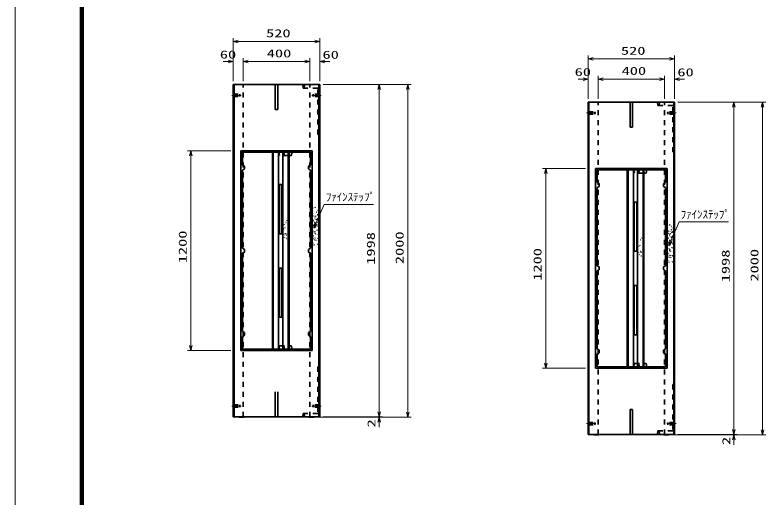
# Model space of a CAD drawing. Units: millimetres on the paper. Extents: x 0 to 841, y 0 to 594.
# Drawn here: x 0 to 225.5, y 263.3 to 408.2 of the extents above; entities that cross this region are included whole.
import ezdxf
from ezdxf.enums import TextEntityAlignment as Align

# ---------------------------------------------------------------- set-up
doc = ezdxf.new("R2010")
doc.units = ezdxf.units.MM
doc.linetypes.add('USER1', pattern=[3, 1.5, -1.5])
doc.linetypes.add('USER2', pattern=[18.5, 12, -1.5, 3.5, -1.5])
for name, color, linetype, lineweight in [('D-BMK（構造物基準線）', 2, 'USER2', 18), ('D-STR-DIM（寸法）', 7, 'Continuous', 13), ('D-STR-HTXT（旗上げ）', 7, 'Continuous', 13), ('D-STR（構造物）', 1, 'Continuous', 35), ('D-TTL-LINE（区切線）', 7, 'Continuous', 18), ('D-TTL（外枠）', 2, 'Continuous', 140)]:
    doc.layers.add(name, color=color, linetype=linetype, lineweight=lineweight)
doc.styles.add('ＭＳ ゴシック', font='')
doc.styles.get('ＭＳ ゴシック').set_extended_font_data('MS Gothic')

# ---------------------------------------------------------------- blocks, each defined once
blk = doc.blocks.new('_Open30')
at = {"color": 7, "linetype": 'Continuous', "lineweight": 13}
for p, q in [((-1, 0.2679), (0, 0)), ((0, 0), (-1, -0.2679)), ((0, 0), (-1, 0))]:
    blk.add_line(p, q, dxfattribs=at)

msp = doc.modelspace()

# ---------------------------------------------------------------- linework, layer by layer
at = {"layer": 'D-BMK（構造物基準線）'}
for p, q in [((65.054, 384.053), (67.903, 384.053)), ((89.129, 384.053), (91.978, 384.053)), ((171.604, 378.792), (174.453, 378.792)), ((195.679, 378.792), (198.528, 378.792)), ((65.054, 290.653), (67.903, 290.653)), ((91.978, 290.653), (89.129, 290.653)), ((171.604, 285.392), (174.453, 285.392)), ((198.528, 285.392), (195.679, 285.392))]:
    msp.add_line(p, q, dxfattribs=at)
at = {"layer": 'D-STR-DIM（寸法）'}
for p, q in [((65.516, 388.303), (65.516, 401.28)), ((67.016, 400.28), (90.016, 400.28)), ((91.516, 395.26), (91.516, 401.28)), ((65.516, 388.303), (65.516, 395.23)), ((68.516, 388.303), (68.516, 395.23)), ((68.516, 388.354), (68.516, 395.23)), ((88.516, 388.333), (88.516, 395.23)), ((88.516, 388.333), (88.516, 395.23)), ((91.516, 388.303), (91.516, 395.23)), ((172.066, 383.042), (172.066, 396.019)), ((173.566, 395.019), (196.566, 395.019)), ((198.066, 389.999), (198.066, 396.019)), ((64.016, 394.23), (62.516, 394.23)), ((70.016, 394.23), (87.016, 394.23)), ((70.016, 394.23), (71.516, 394.23)), ((87.016, 394.23), (85.516, 394.23)), ((93.016, 394.23), (94.516, 394.23)), ((170.566, 388.969), (169.066, 388.969)), ((172.066, 383.042), (172.066, 389.969)), ((175.066, 383.042), (175.066, 389.969)), ((175.066, 383.094), (175.066, 389.969)), ((176.566, 388.969), (193.566, 388.969)), ((176.566, 388.969), (178.066, 388.969)), ((193.566, 388.969), (192.066, 388.969)), ((195.066, 383.072), (195.066, 389.969)), ((195.066, 383.072), (195.066, 389.969)), ((198.066, 383.042), (198.066, 389.969)), ((199.566, 388.969), (201.066, 388.969)), ((92.516, 387.303), (110.305, 387.303)), ((108.868, 387.303), (118.945, 387.303)), ((109.305, 288.903), (109.305, 385.803)), ((117.945, 288.803), (117.945, 385.803)), ((199.066, 382.042), (216.854, 382.042)), ((215.417, 382.042), (225.494, 382.042)), ((215.854, 283.642), (215.854, 380.542)), ((224.494, 283.542), (224.494, 380.542)), ((64.766, 367.353), (51.802, 367.353)), ((52.802, 308.853), (52.802, 365.853)), ((171.316, 362.092), (158.352, 362.092)), ((159.352, 303.592), (159.352, 360.592)), ((64.766, 307.353), (51.802, 307.353)), ((171.316, 302.092), (158.352, 302.092)), ((109.305, 288.903), (109.305, 290.403)), ((91.266, 287.303), (110.305, 287.303)), ((92.516, 287.403), (110.305, 287.403)), ((92.516, 287.403), (110.305, 287.403)), ((107.868, 287.303), (118.945, 287.303)), ((109.305, 285.803), (109.305, 284.303)), ((215.854, 283.642), (215.854, 285.142)), ((197.816, 282.042), (216.854, 282.042)), ((199.066, 282.142), (216.854, 282.142)), ((199.066, 282.142), (216.854, 282.142)), ((214.417, 282.042), (225.494, 282.042)), ((215.854, 280.542), (215.854, 279.042))]:
    msp.add_line(p, q, dxfattribs=at)
at = {"layer": 'D-STR-HTXT（旗上げ）'}
for points in [[(107.689, 351.262), (92.859, 351.262), (90.36, 345.511)], [(214.238, 346.001), (199.408, 346.001), (196.909, 340.25)]]:
    msp.add_lwpolyline(points, dxfattribs=at)
at = {"layer": 'D-STR（構造物）'}
for p, q in [((65.516, 287.403), (65.516, 387.303)), ((65.516, 387.303), (91.516, 387.303)), ((65.767, 287.403), (65.767, 387.303)), ((78.141, 387.303), (78.141, 379.803)), ((78.891, 387.303), (78.891, 379.803)), ((91.266, 287.403), (91.266, 387.303)), ((91.516, 287.403), (91.516, 387.303)), ((172.066, 282.142), (172.066, 382.042)), ((172.066, 382.042), (198.066, 382.042)), ((172.316, 282.142), (172.316, 382.042)), ((184.691, 382.042), (184.691, 374.542)), ((185.441, 382.042), (185.441, 374.542)), ((197.816, 282.142), (197.816, 382.042)), ((198.066, 282.142), (198.066, 382.042)), ((78.891, 379.803), (78.141, 379.803)), ((185.441, 374.542), (184.691, 374.542)), ((89.266, 367.353), (67.766, 367.353)), ((67.766, 367.353), (67.766, 307.353)), ((77.285, 366.978), (77.285, 307.728)), ((77.535, 366.978), (77.535, 307.728)), ((79.154, 366.978), (79.154, 307.728)), ((80.404, 366.978), (80.404, 307.728)), ((88.766, 366.978), (80.42, 366.978)), ((82.023, 366.978), (82.023, 307.728)), ((82.273, 366.978), (82.273, 307.728)), ((88.766, 363.105), (88.766, 366.978)), ((89.266, 307.353), (89.266, 367.353)), ((88.766, 363.105), (88.137, 362.742)), ((68.266, 361.605), (68.266, 338.103)), ((88.137, 362.742), (88.137, 361.969)), ((88.137, 361.969), (88.766, 361.605)), ((88.766, 338.103), (88.766, 361.605)), ((195.816, 362.092), (174.316, 362.092)), ((174.316, 362.092), (174.316, 302.092)), ((183.834, 361.717), (183.834, 302.467)), ((184.084, 361.717), (184.084, 302.467)), ((185.703, 361.717), (185.703, 302.467)), ((186.954, 361.717), (186.954, 302.467)), ((195.316, 361.717), (186.969, 361.717)), ((188.573, 361.717), (188.573, 302.467)), ((188.823, 361.717), (188.823, 302.467)), ((195.316, 357.845), (195.316, 361.717)), ((195.816, 302.092), (195.816, 362.092)), ((174.816, 356.345), (174.816, 332.842)), ((195.316, 357.845), (194.687, 357.482)), ((194.687, 357.482), (194.687, 356.708)), ((194.687, 356.708), (195.316, 356.345)), ((195.316, 332.842), (195.316, 356.345)), ((89.398, 350.205), (89.471, 350.186)), ((90.024, 350.381), (90.081, 350.429)), ((90.081, 350.429), (90.129, 350.371)), ((90.599, 349.874), (90.674, 349.874)), ((90.947, 349.49), (91, 349.543)), ((91, 349.543), (91.053, 349.49)), ((89.284, 349.351), (89.337, 349.298)), ((89.337, 349.298), (89.39, 349.351)), ((89.548, 347.805), (89.486, 347.762)), ((89.548, 347.805), (89.591, 347.744)), ((89.764, 348.478), (89.69, 348.491)), ((89.981, 347.629), (90.043, 347.672)), ((90.043, 347.672), (90.086, 347.61)), ((90.103, 348.407), (90.129, 348.478)), ((90.312, 347.731), (90.38, 347.763)), ((90.583, 348.942), (90.511, 348.923)), ((90.564, 349.015), (90.583, 348.942)), ((90.7, 348.105), (90.713, 348.179)), ((90.713, 348.179), (90.787, 348.166)), ((90.895, 348.305), (90.956, 348.348)), ((90.956, 348.348), (90.999, 348.286)), ((80.837, 345.255), (80.844, 345.33)), ((81.316, 345.87), (81.391, 345.877)), ((81.625, 346.377), (81.645, 346.45)), ((82.098, 346.96), (82.045, 347.013)), ((82.073, 346.253), (82.138, 346.29)), ((82.092, 345.163), (82.123, 345.095)), ((82.098, 346.96), (82.151, 347.013)), ((89.658, 346.392), (89.733, 346.392)), ((89.677, 346.562), (89.664, 346.636)), ((89.672, 345.054), (89.744, 345.074)), ((89.744, 345.074), (89.725, 345.146)), ((89.902, 345.87), (89.83, 345.851)), ((90.09, 347.201), (90.015, 347.208)), ((90.065, 345.833), (90.126, 345.79)), ((90.126, 345.79), (90.083, 345.729)), ((90.434, 346.785), (90.386, 346.843)), ((90.545, 346.727), (90.483, 346.684)), ((90.588, 346.666), (90.545, 346.727)), ((90.746, 345.878), (90.82, 345.891)), ((90.836, 346.675), (90.762, 346.688)), ((90.82, 345.891), (90.833, 345.817)), ((90.823, 346.601), (90.836, 346.675)), ((90.827, 347.053), (90.865, 347.118)), ((90.865, 347.118), (90.93, 347.081)), ((196.573, 345.12), (196.631, 345.168)), ((196.631, 345.168), (196.679, 345.111)), ((80.687, 343.918), (80.634, 343.971)), ((81.056, 344.219), (81.087, 344.287)), ((89.511, 342.85), (89.436, 342.856)), ((89.508, 344.673), (89.47, 344.609)), ((89.498, 343.264), (89.556, 343.312)), ((89.556, 343.312), (89.508, 343.37)), ((89.931, 344.317), (89.918, 344.244)), ((90.065, 343.079), (89.993, 343.099)), ((90.046, 343.007), (90.065, 343.079)), ((90.185, 344.507), (90.124, 344.464)), ((90.185, 344.507), (90.228, 344.446)), ((90.626, 343.52), (90.687, 343.563)), ((90.687, 343.563), (90.73, 343.501)), ((90.875, 344.823), (90.802, 344.81)), ((90.888, 344.749), (90.875, 344.823)), ((90.979, 343.51), (90.966, 343.437)), ((91.118, 344.652), (91.056, 344.695)), ((91.075, 344.591), (91.118, 344.652)), ((195.834, 344.09), (195.887, 344.037)), ((195.887, 344.037), (195.94, 344.09)), ((195.948, 344.945), (196.02, 344.925)), ((196.314, 343.218), (196.24, 343.231)), ((196.653, 343.147), (196.678, 343.217)), ((197.132, 343.682), (197.06, 343.662)), ((197.113, 343.754), (197.132, 343.682)), ((197.149, 344.614), (197.224, 344.614)), ((197.25, 342.844), (197.263, 342.918)), ((197.263, 342.918), (197.336, 342.905)), ((197.444, 343.044), (197.506, 343.087)), ((197.496, 344.229), (197.549, 344.282)), ((197.506, 343.087), (197.549, 343.026)), ((197.549, 344.282), (197.602, 344.229)), ((80.694, 342.091), (80.669, 342.021)), ((80.913, 341.445), (80.945, 341.377)), ((81.148, 342.556), (81.129, 342.628)), ((81.332, 342.468), (81.267, 342.43)), ((81.332, 342.468), (81.37, 342.403)), ((81.436, 341.021), (81.494, 341.069)), ((81.456, 341.999), (81.509, 342.052)), ((81.494, 341.069), (81.542, 341.011)), ((82.073, 341.507), (82.092, 341.58)), ((89.719, 341.024), (89.651, 341.056)), ((89.659, 341.803), (89.734, 341.803)), ((89.826, 340.667), (89.901, 340.66)), ((89.901, 340.66), (89.894, 340.585)), ((90.045, 342.706), (89.972, 342.686)), ((90.064, 342.633), (90.045, 342.706)), ((90.171, 341.195), (90.099, 341.214)), ((90.171, 341.195), (90.152, 341.123)), ((90.231, 342.348), (90.288, 342.396)), ((90.288, 342.396), (90.24, 342.454)), ((90.395, 340.512), (90.337, 340.464)), ((90.346, 340.57), (90.395, 340.512)), ((90.755, 341.193), (90.762, 341.268)), ((90.952, 341.04), (90.903, 341.098)), ((90.984, 342.314), (90.978, 342.239)), ((187.865, 340.61), (187.94, 340.616)), ((188.175, 341.117), (188.194, 341.189)), ((188.647, 341.699), (188.594, 341.752)), ((188.623, 340.992), (188.687, 341.03)), ((188.647, 341.699), (188.7, 341.752)), ((196.097, 342.545), (196.036, 342.502)), ((196.097, 342.545), (196.14, 342.483)), ((196.208, 341.131), (196.283, 341.131)), ((196.227, 341.302), (196.214, 341.376)), ((196.452, 340.61), (196.379, 340.59)), ((196.531, 342.368), (196.592, 342.411)), ((196.64, 341.941), (196.565, 341.947)), ((196.592, 342.411), (196.635, 342.35)), ((196.614, 340.573), (196.675, 340.53)), ((196.675, 340.53), (196.632, 340.468)), ((196.861, 342.471), (196.929, 342.503)), ((196.983, 341.525), (196.935, 341.582)), ((197.094, 341.467), (197.033, 341.424)), ((197.137, 341.405), (197.094, 341.467)), ((197.295, 340.617), (197.369, 340.63)), ((197.386, 341.415), (197.312, 341.428)), ((197.369, 340.63), (197.382, 340.556)), ((197.373, 341.341), (197.386, 341.415)), ((197.377, 341.793), (197.414, 341.858)), ((197.414, 341.858), (197.479, 341.82)), ((89.456, 339.646), (89.509, 339.593)), ((89.757, 339.172), (89.825, 339.14)), ((89.825, 339.14), (89.793, 339.072)), ((90.862, 339.309), (90.868, 339.384)), ((91, 339.108), (91.058, 339.156)), ((91.058, 339.156), (91.01, 339.214)), ((91.084, 340.355), (91.09, 340.43)), ((187.236, 338.657), (187.183, 338.71)), ((187.387, 339.995), (187.393, 340.069)), ((187.605, 338.958), (187.637, 339.026)), ((188.641, 339.902), (188.673, 339.834)), ((196.057, 339.413), (196.02, 339.348)), ((196.221, 339.794), (196.293, 339.813)), ((196.293, 339.813), (196.274, 339.886)), ((196.48, 339.057), (196.467, 338.983)), ((196.735, 339.247), (196.673, 339.204)), ((196.735, 339.247), (196.778, 339.185)), ((197.175, 338.259), (197.237, 338.302)), ((197.237, 338.302), (197.28, 338.241)), ((197.425, 339.562), (197.351, 339.549)), ((197.438, 339.488), (197.425, 339.562)), ((197.528, 338.25), (197.515, 338.176)), ((197.667, 339.391), (197.606, 339.434)), ((197.624, 339.33), (197.667, 339.391)), ((68.266, 336.603), (68.266, 313.1)), ((88.766, 338.103), (88.137, 337.74)), ((88.137, 337.74), (88.137, 336.966)), ((88.137, 336.966), (88.766, 336.603)), ((88.766, 313.1), (88.766, 336.603)), ((187.244, 336.831), (187.218, 336.76)), ((187.463, 336.184), (187.495, 336.116)), ((187.698, 337.295), (187.678, 337.368)), ((187.882, 337.207), (187.817, 337.17)), ((187.882, 337.207), (187.919, 337.142)), ((188.006, 336.739), (188.059, 336.792)), ((188.622, 336.247), (188.642, 336.319)), ((196.06, 337.589), (195.986, 337.596)), ((196.048, 338.004), (196.105, 338.052)), ((196.105, 338.052), (196.057, 338.109)), ((196.208, 336.543), (196.283, 336.543)), ((196.594, 337.445), (196.522, 337.426)), ((196.614, 337.819), (196.542, 337.838)), ((196.614, 337.373), (196.594, 337.445)), ((196.595, 337.746), (196.614, 337.819)), ((196.78, 337.087), (196.838, 337.136)), ((196.838, 337.136), (196.79, 337.193)), ((197.305, 335.932), (197.311, 336.007)), ((197.534, 337.053), (197.527, 336.978)), ((187.986, 335.76), (188.043, 335.808)), ((188.043, 335.808), (188.092, 335.751)), ((196.005, 334.386), (196.058, 334.333)), ((196.268, 335.764), (196.2, 335.795)), ((196.306, 333.911), (196.374, 333.879)), ((196.374, 333.879), (196.343, 333.812)), ((196.376, 335.406), (196.45, 335.4)), ((196.45, 335.4), (196.444, 335.325)), ((196.721, 335.935), (196.648, 335.954)), ((196.721, 335.935), (196.701, 335.862)), ((196.944, 335.252), (196.887, 335.203)), ((196.896, 335.309), (196.944, 335.252)), ((197.411, 334.048), (197.418, 334.123)), ((197.501, 335.78), (197.453, 335.837)), ((197.55, 333.847), (197.607, 333.895)), ((197.607, 333.895), (197.559, 333.953)), ((197.633, 335.094), (197.64, 335.169)), ((195.316, 332.842), (194.687, 332.479)), ((194.687, 332.479), (194.687, 331.705)), ((194.687, 331.705), (195.316, 331.342)), ((174.816, 331.342), (174.816, 307.839)), ((195.316, 307.839), (195.316, 331.342)), ((88.766, 313.1), (88.137, 312.737)), ((88.137, 312.737), (88.137, 311.963)), ((88.137, 311.963), (88.766, 311.6)), ((88.766, 307.728), (88.766, 311.6)), ((67.766, 307.353), (89.266, 307.353)), ((80.42, 307.728), (88.766, 307.728)), ((195.316, 307.839), (194.687, 307.476)), ((194.687, 307.476), (194.687, 306.703)), ((194.687, 306.703), (195.316, 306.34)), ((195.316, 302.467), (195.316, 306.34)), ((186.969, 302.467), (195.316, 302.467)), ((174.316, 302.092), (195.816, 302.092)), ((78.141, 287.403), (78.141, 294.903)), ((78.891, 287.403), (78.891, 294.903)), ((184.691, 282.142), (184.691, 289.642)), ((184.691, 289.642), (185.441, 289.642)), ((185.441, 282.142), (185.441, 289.642)), ((65.516, 287.403), (91.516, 287.403)), ((67.266, 287.303), (67.166, 287.403)), ((68.766, 287.303), (67.266, 287.303)), ((68.766, 287.303), (68.866, 287.403)), ((88.267, 287.303), (88.167, 287.403)), ((88.267, 287.303), (89.766, 287.303)), ((89.766, 287.303), (89.866, 287.403)), ((172.066, 282.142), (198.066, 282.142)), ((173.816, 282.042), (173.716, 282.142)), ((175.316, 282.042), (173.816, 282.042)), ((175.316, 282.042), (175.416, 282.142)), ((194.816, 282.042), (194.716, 282.142)), ((194.816, 282.042), (196.316, 282.042)), ((196.316, 282.042), (196.416, 282.142))]:
    msp.add_line(p, q, dxfattribs=at)
at = {"layer": 'D-STR（構造物）', "linetype": 'USER1'}
for p, q in [((68.516, 287.403), (68.516, 387.303)), ((86.484, 386.253), (86.404, 387.303)), ((90.941, 386.253), (86.484, 386.253)), ((86.85, 386.253), (86.924, 387.303)), ((88.516, 287.403), (88.516, 387.303)), ((90.941, 372.303), (90.941, 386.253)), ((65.516, 384.403), (67.516, 384.403)), ((65.516, 383.703), (67.516, 383.703)), ((67.516, 383.703), (67.516, 384.403)), ((91.516, 384.403), (89.516, 384.403)), ((89.516, 383.703), (89.516, 384.403)), ((91.516, 383.703), (89.516, 383.703)), ((175.066, 282.142), (175.066, 382.042)), ((193.034, 380.992), (192.953, 382.042)), ((193.4, 380.992), (193.473, 382.042)), ((195.066, 282.142), (195.066, 382.042)), ((172.066, 379.142), (174.066, 379.142)), ((174.066, 378.442), (174.066, 379.142)), ((197.491, 380.992), (193.034, 380.992)), ((198.066, 379.142), (196.066, 379.142)), ((196.066, 378.442), (196.066, 379.142)), ((197.491, 367.042), (197.491, 380.992)), ((172.066, 378.442), (174.066, 378.442)), ((198.066, 378.442), (196.066, 378.442)), ((90.941, 372.303), (91.516, 372.303)), ((80.7, 365.978), (80.949, 366.978)), ((197.491, 367.042), (198.066, 367.042)), ((187.249, 360.717), (187.498, 361.717)), ((80.949, 307.728), (80.7, 308.728)), ((90.941, 302.403), (90.941, 288.453)), ((90.941, 302.403), (91.516, 302.403)), ((187.498, 302.467), (187.249, 303.467)), ((197.491, 297.142), (198.066, 297.142)), ((197.491, 297.142), (197.491, 283.192)), ((65.516, 291.003), (67.516, 291.003)), ((67.516, 291.003), (67.516, 290.303)), ((91.516, 291.003), (89.516, 291.003)), ((89.516, 291.003), (89.516, 290.303)), ((65.516, 290.303), (67.516, 290.303)), ((91.516, 290.303), (89.516, 290.303)), ((86.484, 288.453), (86.404, 287.403)), ((90.941, 288.453), (86.484, 288.453)), ((86.85, 288.453), (86.924, 287.403)), ((172.066, 285.742), (174.066, 285.742)), ((172.066, 285.042), (174.066, 285.042)), ((174.066, 285.742), (174.066, 285.042)), ((198.066, 285.742), (196.066, 285.742)), ((196.066, 285.742), (196.066, 285.042)), ((198.066, 285.042), (196.066, 285.042)), ((193.034, 283.192), (192.953, 282.142)), ((197.491, 283.192), (193.034, 283.192)), ((193.4, 283.192), (193.473, 282.142))]:
    msp.add_line(p, q, dxfattribs=at)
at = {"layer": 'D-STR（構造物）'}
for points in [[(80.404, 366.978), (68.266, 366.978), (68.266, 363.105)], [(68.266, 363.105), (68.895, 362.742), (68.895, 361.969), (68.266, 361.605)], [(186.954, 361.717), (174.816, 361.717), (174.816, 357.845)], [(174.816, 357.845), (175.445, 357.482), (175.445, 356.708), (174.816, 356.345)], [(68.266, 338.103), (68.895, 337.74), (68.895, 336.966)], [(68.266, 338.103), (68.895, 337.74), (68.895, 336.966), (68.266, 336.603)], [(174.816, 332.842), (175.445, 332.479), (175.445, 331.705)], [(174.816, 332.842), (175.445, 332.479), (175.445, 331.705), (174.816, 331.342)], [(68.266, 311.6), (68.895, 311.963), (68.895, 312.737), (68.266, 313.1)], [(68.266, 311.6), (68.266, 307.728), (80.404, 307.728)], [(174.816, 306.34), (175.445, 306.703), (175.445, 307.476), (174.816, 307.839)], [(174.816, 306.34), (174.816, 302.467), (186.954, 302.467)]]:
    msp.add_lwpolyline(points, dxfattribs=at)
at = {"layer": 'D-STR（構造物）', "linetype": 'USER1'}
for points in [[(82.194, 365.978), (79.463, 365.978), (79.194, 366.979)], [(188.743, 360.717), (186.012, 360.717), (185.744, 361.718)], [(79.194, 307.727), (79.463, 308.728), (82.194, 308.728)], [(185.744, 302.466), (186.012, 303.467), (188.743, 303.467)]]:
    msp.add_lwpolyline(points, dxfattribs=at)
at = {"layer": 'D-STR（構造物）'}
for points in [[(82.153, 366.978), (82.194, 365.978), (82.931, 365.978), (83.183, 366.978)], [(188.702, 361.717), (188.743, 360.717), (189.48, 360.717), (189.732, 361.717)], [(79.404, 342.478), (80.154, 342.478), (80.154, 357.228), (79.404, 357.228)], [(185.953, 337.217), (186.704, 337.217), (186.704, 351.967), (185.953, 351.967)], [(80.154, 317.378), (80.154, 332.128), (79.404, 332.128), (79.404, 317.378)], [(186.704, 312.117), (186.704, 326.867), (185.953, 326.867), (185.953, 312.117)], [(82.194, 308.728), (82.153, 307.728), (83.183, 307.728), (82.931, 308.728)], [(188.743, 303.467), (188.702, 302.467), (189.732, 302.467), (189.48, 303.467)]]:
    msp.add_lwpolyline(points, close=True, dxfattribs=at)
at = {"layer": 'D-TTL-LINE（区切線）'}
msp.add_line((0, 594), (0, 0), dxfattribs=at)
at = {"layer": 'D-TTL（外枠）'}
msp.add_line((20.1, 573.9), (20.1, 20.1), dxfattribs=at)

# ---------------------------------------------------------------- block references
at = {"layer": 'D-STR-DIM（寸法）', "xscale": 1.5, "yscale": 1.5}
for p, rotation in [((65.516, 400.28), 180), ((68.516, 394.23), 180), ((68.516, 394.23), 180), ((91.516, 394.23), 180), ((172.066, 395.019), 180), ((175.066, 388.969), 180), ((175.066, 388.969), 180), ((198.066, 388.969), 180), ((109.305, 387.303), 90), ((117.945, 387.303), 90), ((215.854, 382.042), 90), ((224.494, 382.042), 90), ((52.802, 367.353), 90), ((159.352, 362.092), 90), ((52.802, 307.353), 270), ((159.352, 302.092), 270), ((109.305, 287.403), 270), ((109.305, 287.403), 270), ((117.945, 287.303), 270), ((109.305, 287.303), 90), ((215.854, 282.142), 270), ((215.854, 282.142), 270), ((215.854, 282.042), 90), ((224.494, 282.042), 270)]:
    msp.add_blockref('_Open30', p, dxfattribs=dict(at, rotation=rotation))
for p in [(91.516, 400.28), (65.516, 394.23), (88.516, 394.23), (88.516, 394.23), (198.066, 395.019), (172.066, 388.969), (195.066, 388.969), (195.066, 388.969)]:
    msp.add_blockref('_Open30', p, dxfattribs=at)
at = {"layer": 'D-STR-HTXT（旗上げ）', "xscale": 1.5, "yscale": 1.5, "rotation": 246.50838}
for p in [(89.762, 344.135), (196.311, 338.875)]:
    msp.add_blockref('_Open30', p, dxfattribs=at)

# ---------------------------------------------------------------- texts
at = {"layer": 'D-STR-DIM（寸法）', "style": 'ＭＳ ゴシック', "width": 1.5}
for s, p in [('520', (75.391, 400.817)), ('60', (61.502, 394.418)), ('400', (75.599, 394.767)), ('60', (92.336, 394.353)), ('520', (181.941, 395.557)), ('400', (182.149, 389.506)), ('60', (168.051, 389.157)), ('60', (198.885, 389.093))]:
    msp.add_text(s, height=2.405, dxfattribs=at).set_placement(p, align=Align.BOTTOM_LEFT)
for s, p in [('1200', (52.265, 333.603)), ('2000', (117.407, 333.344)), ('1998', (108.767, 333.144)), ('1200', (158.814, 328.342)), ('1998', (215.317, 327.884)), ('2000', (223.957, 328.084)), ('2', (108.943, 284.215)), ('2', (215.492, 278.954))]:
    msp.add_text(s, height=2.405, rotation=90, dxfattribs=at).set_placement(p, align=Align.BOTTOM_LEFT)
at = {"layer": 'D-STR-HTXT（旗上げ）', "style": 'ＭＳ ゴシック'}
for p in [(93.338, 351.586), (199.888, 346.325)]:
    msp.add_text('ﾌｧｲﾝｽﾃｯﾌﾟ', height=2.405, dxfattribs=at).set_placement(p, align=Align.BOTTOM_LEFT)

doc.saveas('drawing.dxf')
